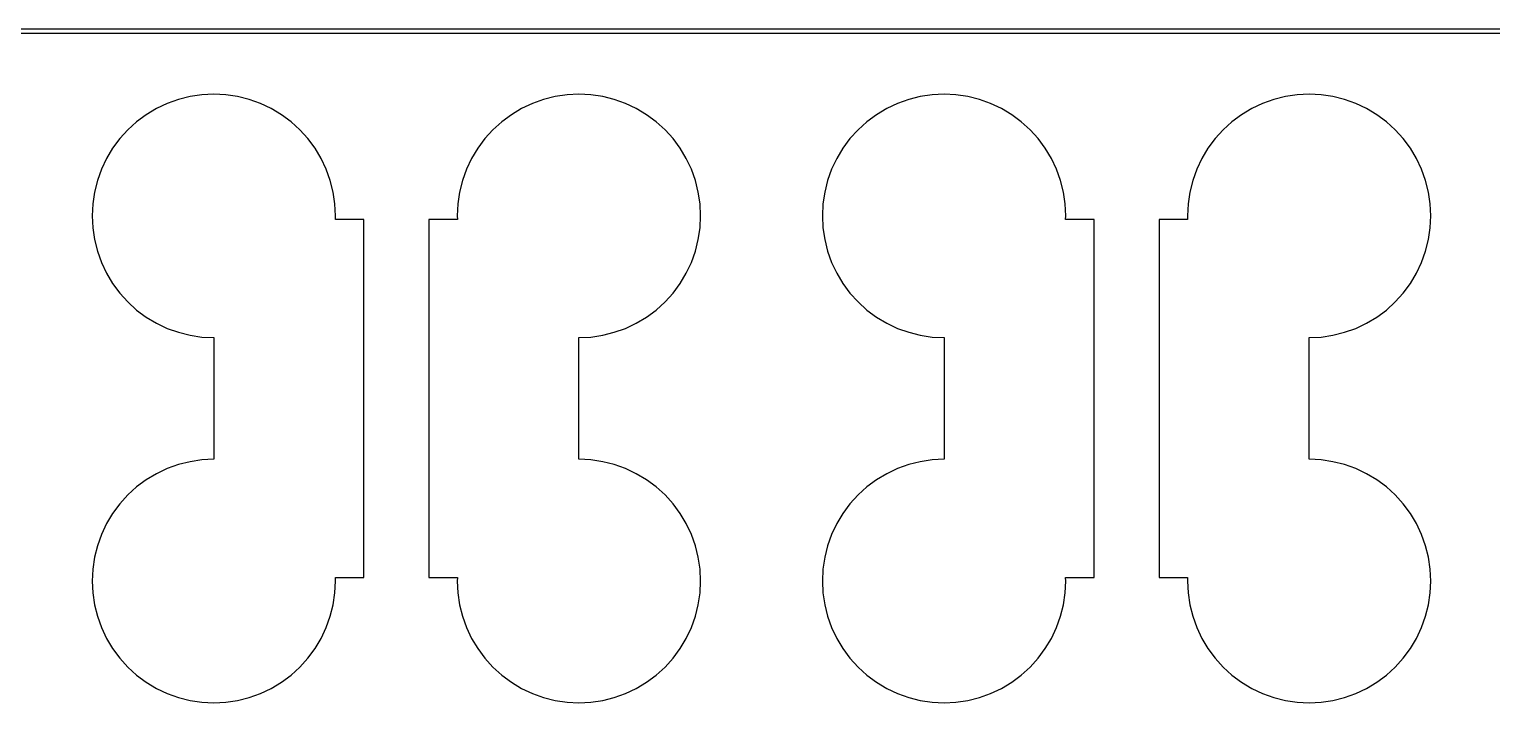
# Model space of a CAD drawing. Extents: x 0 to 72, y 0 to 108.
# Drawn here: x 17.98 to 36, y 99.75 to 108.05 of the extents above; entities that cross this region are included whole.
import ezdxf

# ---------------------------------------------------------------- set-up
doc = ezdxf.new("R2010")
doc.units = 0

msp = doc.modelspace()

# ---------------------------------------------------------------- linework, layer by layer
for p, q in [((72.05, 108.05), (-0.04999, 108.05)), ((0, 108), (72, 108)), ((20.25, 107.25), (20.103, 107.243)), ((20.397, 107.243), (20.25, 107.25)), ((24.75, 107.25), (24.603, 107.243)), ((24.897, 107.243), (24.75, 107.25)), ((29.25, 107.25), (29.103, 107.243)), ((29.397, 107.243), (29.25, 107.25)), ((33.75, 107.25), (33.603, 107.243)), ((33.897, 107.243), (33.75, 107.25)), ((19.5429, 107.073), (19.4167, 106.997)), ((19.676, 107.136), (19.5429, 107.073)), ((19.8146, 107.185), (19.676, 107.136)), ((19.9574, 107.221), (19.8146, 107.185)), ((20.103, 107.243), (19.9574, 107.221)), ((20.5426, 107.221), (20.397, 107.243)), ((20.6854, 107.185), (20.5426, 107.221)), ((20.824, 107.136), (20.6854, 107.185)), ((20.9571, 107.073), (20.824, 107.136)), ((21.0834, 106.997), (20.9571, 107.073)), ((24.0429, 107.073), (23.9166, 106.997)), ((24.176, 107.136), (24.0429, 107.073)), ((24.3146, 107.185), (24.176, 107.136)), ((24.4574, 107.221), (24.3146, 107.185)), ((24.603, 107.243), (24.4574, 107.221)), ((25.0426, 107.221), (24.897, 107.243)), ((25.1854, 107.185), (25.0426, 107.221)), ((25.324, 107.136), (25.1854, 107.185)), ((25.4571, 107.073), (25.324, 107.136)), ((25.5833, 106.997), (25.4571, 107.073)), ((28.5429, 107.073), (28.4167, 106.997)), ((28.676, 107.136), (28.5429, 107.073)), ((28.8146, 107.185), (28.676, 107.136)), ((28.9574, 107.221), (28.8146, 107.185)), ((29.103, 107.243), (28.9574, 107.221)), ((29.5426, 107.221), (29.397, 107.243)), ((29.6854, 107.185), (29.5426, 107.221)), ((29.824, 107.136), (29.6854, 107.185)), ((29.9571, 107.073), (29.824, 107.136)), ((30.0834, 106.997), (29.9571, 107.073)), ((33.0429, 107.073), (32.9166, 106.997)), ((33.176, 107.136), (33.0429, 107.073)), ((33.3146, 107.185), (33.176, 107.136)), ((33.4574, 107.221), (33.3146, 107.185)), ((33.603, 107.243), (33.4574, 107.221)), ((34.0426, 107.221), (33.897, 107.243)), ((34.1854, 107.185), (34.0426, 107.221)), ((34.324, 107.136), (34.1854, 107.185)), ((34.4571, 107.073), (34.324, 107.136)), ((34.5833, 106.997), (34.4571, 107.073)), ((19.2984, 106.91), (19.1893, 106.811)), ((19.4167, 106.997), (19.2984, 106.91)), ((21.2016, 106.91), (21.0834, 106.997)), ((21.3107, 106.811), (21.2016, 106.91)), ((23.7984, 106.91), (23.6893, 106.811)), ((23.9166, 106.997), (23.7984, 106.91)), ((25.7016, 106.91), (25.5833, 106.997)), ((25.8107, 106.811), (25.7016, 106.91)), ((28.2984, 106.91), (28.1893, 106.811)), ((28.4167, 106.997), (28.2984, 106.91)), ((30.2016, 106.91), (30.0834, 106.997)), ((30.3107, 106.811), (30.2016, 106.91)), ((32.7984, 106.91), (32.6893, 106.811)), ((32.9166, 106.997), (32.7984, 106.91)), ((34.7016, 106.91), (34.5833, 106.997)), ((34.8107, 106.811), (34.7016, 106.91)), ((19.1893, 106.811), (19.0905, 106.702)), ((21.4095, 106.702), (21.3107, 106.811)), ((23.6893, 106.811), (23.5905, 106.702)), ((25.9095, 106.702), (25.8107, 106.811)), ((28.1893, 106.811), (28.0905, 106.702)), ((30.4095, 106.702), (30.3107, 106.811)), ((32.6893, 106.811), (32.5905, 106.702)), ((34.9095, 106.702), (34.8107, 106.811)), ((19.0028, 106.583), (18.9271, 106.457)), ((19.0905, 106.702), (19.0028, 106.583)), ((21.4972, 106.583), (21.4095, 106.702)), ((21.5729, 106.457), (21.4972, 106.583)), ((23.5028, 106.583), (23.4271, 106.457)), ((23.5905, 106.702), (23.5028, 106.583)), ((25.9972, 106.583), (25.9095, 106.702)), ((26.0729, 106.457), (25.9972, 106.583)), ((28.0028, 106.583), (27.9271, 106.457)), ((28.0905, 106.702), (28.0028, 106.583)), ((30.4972, 106.583), (30.4095, 106.702)), ((30.5729, 106.457), (30.4972, 106.583)), ((32.5028, 106.583), (32.4271, 106.457)), ((32.5905, 106.702), (32.5028, 106.583)), ((34.9972, 106.583), (34.9095, 106.702)), ((35.0729, 106.457), (34.9972, 106.583)), ((18.9271, 106.457), (18.8642, 106.324)), ((21.6358, 106.324), (21.5729, 106.457)), ((23.4271, 106.457), (23.3642, 106.324)), ((26.1358, 106.324), (26.0729, 106.457)), ((27.9271, 106.457), (27.8642, 106.324)), ((30.6358, 106.324), (30.5729, 106.457)), ((32.4271, 106.457), (32.3642, 106.324)), ((35.1358, 106.324), (35.0729, 106.457)), ((18.8146, 106.185), (18.7788, 106.043)), ((18.8642, 106.324), (18.8146, 106.185)), ((21.6854, 106.185), (21.6358, 106.324)), ((21.7212, 106.043), (21.6854, 106.185)), ((23.3146, 106.185), (23.2788, 106.043)), ((23.3642, 106.324), (23.3146, 106.185)), ((26.1854, 106.185), (26.1358, 106.324)), ((26.2212, 106.043), (26.1854, 106.185)), ((27.8146, 106.185), (27.7788, 106.043)), ((27.8642, 106.324), (27.8146, 106.185)), ((30.6854, 106.185), (30.6358, 106.324)), ((30.7212, 106.043), (30.6854, 106.185)), ((32.3146, 106.185), (32.2788, 106.043)), ((32.3642, 106.324), (32.3146, 106.185)), ((35.1854, 106.185), (35.1358, 106.324)), ((35.2212, 106.043), (35.1854, 106.185)), ((18.7788, 106.043), (18.7572, 105.897)), ((21.7428, 105.897), (21.7212, 106.043)), ((23.2788, 106.043), (23.2572, 105.897)), ((26.2428, 105.897), (26.2212, 106.043)), ((27.7788, 106.043), (27.7572, 105.897)), ((30.7428, 105.897), (30.7212, 106.043)), ((32.2788, 106.043), (32.2572, 105.897)), ((35.2428, 105.897), (35.2212, 106.043)), ((18.7572, 105.897), (18.75, 105.75)), ((21.75, 105.75), (21.7428, 105.897)), ((23.2572, 105.897), (23.25, 105.75)), ((26.25, 105.75), (26.2428, 105.897)), ((27.7572, 105.897), (27.75, 105.75)), ((30.75, 105.75), (30.7428, 105.897)), ((32.2572, 105.897), (32.25, 105.75)), ((35.25, 105.75), (35.2428, 105.897)), ((18.75, 105.75), (18.7572, 105.603)), ((21.7478, 105.705), (21.75, 105.75)), ((22.1, 105.705), (21.7478, 105.705)), ((22.1, 101.295), (22.1, 105.705)), ((23.2522, 105.705), (22.9, 105.705)), ((22.9, 105.705), (22.9, 101.295)), ((23.25, 105.75), (23.2522, 105.705)), ((26.2428, 105.603), (26.25, 105.75)), ((27.75, 105.75), (27.7572, 105.603)), ((30.7478, 105.705), (30.75, 105.75)), ((31.1, 105.705), (30.7478, 105.705)), ((31.1, 101.295), (31.1, 105.705)), ((32.2522, 105.705), (31.9, 105.705)), ((31.9, 105.705), (31.9, 101.295)), ((32.25, 105.75), (32.2522, 105.705)), ((35.2428, 105.603), (35.25, 105.75)), ((18.7572, 105.603), (18.7788, 105.457)), ((18.7788, 105.457), (18.8146, 105.315)), ((26.1854, 105.315), (26.2212, 105.457)), ((26.2212, 105.457), (26.2428, 105.603)), ((27.7572, 105.603), (27.7788, 105.457)), ((27.7788, 105.457), (27.8146, 105.315)), ((35.1854, 105.315), (35.2212, 105.457)), ((35.2212, 105.457), (35.2428, 105.603)), ((18.8146, 105.315), (18.8642, 105.176)), ((26.1358, 105.176), (26.1854, 105.315)), ((27.8146, 105.315), (27.8642, 105.176)), ((35.1358, 105.176), (35.1854, 105.315)), ((18.8642, 105.176), (18.9271, 105.043)), ((26.0729, 105.043), (26.1358, 105.176)), ((27.8642, 105.176), (27.9271, 105.043)), ((35.0729, 105.043), (35.1358, 105.176)), ((18.9271, 105.043), (19.0028, 104.917)), ((19.0028, 104.917), (19.0905, 104.798)), ((25.9095, 104.798), (25.9972, 104.917)), ((25.9972, 104.917), (26.0729, 105.043)), ((27.9271, 105.043), (28.0028, 104.917)), ((28.0028, 104.917), (28.0905, 104.798)), ((34.9095, 104.798), (34.9972, 104.917)), ((34.9972, 104.917), (35.0729, 105.043)), ((19.0905, 104.798), (19.1893, 104.689)), ((25.8107, 104.689), (25.9095, 104.798)), ((28.0905, 104.798), (28.1893, 104.689)), ((34.8107, 104.689), (34.9095, 104.798)), ((19.1893, 104.689), (19.2984, 104.59)), ((19.2984, 104.59), (19.4167, 104.503)), ((25.5833, 104.503), (25.7016, 104.59)), ((25.7016, 104.59), (25.8107, 104.689)), ((28.1893, 104.689), (28.2984, 104.59)), ((28.2984, 104.59), (28.4167, 104.503)), ((34.5833, 104.503), (34.7016, 104.59)), ((34.7016, 104.59), (34.8107, 104.689)), ((19.4167, 104.503), (19.5429, 104.427)), ((19.5429, 104.427), (19.676, 104.364)), ((25.324, 104.364), (25.4571, 104.427)), ((25.4571, 104.427), (25.5833, 104.503)), ((28.4167, 104.503), (28.5429, 104.427)), ((28.5429, 104.427), (28.676, 104.364)), ((34.324, 104.364), (34.4571, 104.427)), ((34.4571, 104.427), (34.5833, 104.503)), ((19.676, 104.364), (19.8146, 104.315)), ((19.8146, 104.315), (19.9574, 104.279)), ((19.9574, 104.279), (20.103, 104.257)), ((20.103, 104.257), (20.25, 104.25)), ((20.25, 104.25), (20.25, 102.75)), ((24.75, 104.25), (24.897, 104.257)), ((24.75, 102.75), (24.75, 104.25)), ((24.897, 104.257), (25.0426, 104.279)), ((25.0426, 104.279), (25.1854, 104.315)), ((25.1854, 104.315), (25.324, 104.364)), ((28.676, 104.364), (28.8146, 104.315)), ((28.8146, 104.315), (28.9574, 104.279)), ((28.9574, 104.279), (29.103, 104.257)), ((29.103, 104.257), (29.25, 104.25)), ((29.25, 104.25), (29.25, 102.75)), ((33.75, 104.25), (33.897, 104.257)), ((33.75, 102.75), (33.75, 104.25)), ((33.897, 104.257), (34.0426, 104.279)), ((34.0426, 104.279), (34.1854, 104.315)), ((34.1854, 104.315), (34.324, 104.364)), ((20.103, 102.743), (19.9574, 102.721)), ((20.25, 102.75), (20.103, 102.743)), ((24.897, 102.743), (24.75, 102.75)), ((25.0426, 102.721), (24.897, 102.743)), ((29.103, 102.743), (28.9574, 102.721)), ((29.25, 102.75), (29.103, 102.743)), ((33.897, 102.743), (33.75, 102.75)), ((34.0426, 102.721), (33.897, 102.743)), ((19.5429, 102.573), (19.4167, 102.497)), ((19.676, 102.636), (19.5429, 102.573)), ((19.8146, 102.685), (19.676, 102.636)), ((19.9574, 102.721), (19.8146, 102.685)), ((25.1854, 102.685), (25.0426, 102.721)), ((25.324, 102.636), (25.1854, 102.685)), ((25.4571, 102.573), (25.324, 102.636)), ((25.5833, 102.497), (25.4571, 102.573)), ((28.5429, 102.573), (28.4167, 102.497)), ((28.676, 102.636), (28.5429, 102.573)), ((28.8146, 102.685), (28.676, 102.636)), ((28.9574, 102.721), (28.8146, 102.685)), ((34.1854, 102.685), (34.0426, 102.721)), ((34.324, 102.636), (34.1854, 102.685)), ((34.4571, 102.573), (34.324, 102.636)), ((34.5833, 102.497), (34.4571, 102.573)), ((19.2984, 102.41), (19.1893, 102.311)), ((19.4167, 102.497), (19.2984, 102.41)), ((25.7016, 102.41), (25.5833, 102.497)), ((25.8107, 102.311), (25.7016, 102.41)), ((28.2984, 102.41), (28.1893, 102.311)), ((28.4167, 102.497), (28.2984, 102.41)), ((34.7016, 102.41), (34.5833, 102.497)), ((34.8107, 102.311), (34.7016, 102.41)), ((19.0905, 102.202), (19.0028, 102.083)), ((19.1893, 102.311), (19.0905, 102.202)), ((25.9095, 102.202), (25.8107, 102.311)), ((25.9972, 102.083), (25.9095, 102.202)), ((28.0905, 102.202), (28.0028, 102.083)), ((28.1893, 102.311), (28.0905, 102.202)), ((34.9095, 102.202), (34.8107, 102.311)), ((34.9972, 102.083), (34.9095, 102.202)), ((19.0028, 102.083), (18.9271, 101.957)), ((26.0729, 101.957), (25.9972, 102.083)), ((28.0028, 102.083), (27.9271, 101.957)), ((35.0729, 101.957), (34.9972, 102.083)), ((18.9271, 101.957), (18.8642, 101.824)), ((26.1358, 101.824), (26.0729, 101.957)), ((27.9271, 101.957), (27.8642, 101.824)), ((35.1358, 101.824), (35.0729, 101.957)), ((18.8146, 101.685), (18.7788, 101.543)), ((18.8642, 101.824), (18.8146, 101.685)), ((26.1854, 101.685), (26.1358, 101.824)), ((26.2212, 101.543), (26.1854, 101.685)), ((27.8146, 101.685), (27.7788, 101.543)), ((27.8642, 101.824), (27.8146, 101.685)), ((35.1854, 101.685), (35.1358, 101.824)), ((35.2212, 101.543), (35.1854, 101.685)), ((18.7788, 101.543), (18.7572, 101.397)), ((26.2428, 101.397), (26.2212, 101.543)), ((27.7788, 101.543), (27.7572, 101.397)), ((35.2428, 101.397), (35.2212, 101.543)), ((18.7572, 101.397), (18.75, 101.25)), ((26.25, 101.25), (26.2428, 101.397)), ((27.7572, 101.397), (27.75, 101.25)), ((35.25, 101.25), (35.2428, 101.397)), ((18.75, 101.25), (18.7572, 101.103)), ((21.7428, 101.103), (21.75, 101.25)), ((21.75, 101.25), (21.7478, 101.295)), ((21.7478, 101.295), (22.1, 101.295)), ((22.9, 101.295), (23.2522, 101.295)), ((23.2522, 101.295), (23.25, 101.25)), ((23.25, 101.25), (23.2572, 101.103)), ((26.2428, 101.103), (26.25, 101.25)), ((27.75, 101.25), (27.7572, 101.103)), ((30.7428, 101.103), (30.75, 101.25)), ((30.75, 101.25), (30.7478, 101.295)), ((30.7478, 101.295), (31.1, 101.295)), ((31.9, 101.295), (32.2522, 101.295)), ((32.2522, 101.295), (32.25, 101.25)), ((32.25, 101.25), (32.2572, 101.103)), ((35.2428, 101.103), (35.25, 101.25)), ((18.7572, 101.103), (18.7788, 100.957)), ((18.7788, 100.957), (18.8146, 100.815)), ((21.6854, 100.815), (21.7212, 100.957)), ((21.7212, 100.957), (21.7428, 101.103)), ((23.2572, 101.103), (23.2788, 100.957)), ((23.2788, 100.957), (23.3146, 100.815)), ((26.1854, 100.815), (26.2212, 100.957)), ((26.2212, 100.957), (26.2428, 101.103)), ((27.7572, 101.103), (27.7788, 100.957)), ((27.7788, 100.957), (27.8146, 100.815)), ((30.6854, 100.815), (30.7212, 100.957)), ((30.7212, 100.957), (30.7428, 101.103)), ((32.2572, 101.103), (32.2788, 100.957)), ((32.2788, 100.957), (32.3146, 100.815)), ((35.1854, 100.815), (35.2212, 100.957)), ((35.2212, 100.957), (35.2428, 101.103)), ((18.8146, 100.815), (18.8642, 100.676)), ((21.6358, 100.676), (21.6854, 100.815)), ((23.3146, 100.815), (23.3642, 100.676)), ((26.1358, 100.676), (26.1854, 100.815)), ((27.8146, 100.815), (27.8642, 100.676)), ((30.6358, 100.676), (30.6854, 100.815)), ((32.3146, 100.815), (32.3642, 100.676)), ((35.1358, 100.676), (35.1854, 100.815)), ((18.8642, 100.676), (18.9271, 100.543)), ((21.5729, 100.543), (21.6358, 100.676)), ((23.3642, 100.676), (23.4271, 100.543)), ((26.0729, 100.543), (26.1358, 100.676)), ((27.8642, 100.676), (27.9271, 100.543)), ((30.5729, 100.543), (30.6358, 100.676)), ((32.3642, 100.676), (32.4271, 100.543)), ((35.0729, 100.543), (35.1358, 100.676)), ((18.9271, 100.543), (19.0028, 100.417)), ((19.0028, 100.417), (19.0905, 100.298)), ((21.4095, 100.298), (21.4972, 100.417)), ((21.4972, 100.417), (21.5729, 100.543)), ((23.4271, 100.543), (23.5028, 100.417)), ((23.5028, 100.417), (23.5905, 100.298)), ((25.9095, 100.298), (25.9972, 100.417)), ((25.9972, 100.417), (26.0729, 100.543)), ((27.9271, 100.543), (28.0028, 100.417)), ((28.0028, 100.417), (28.0905, 100.298)), ((30.4095, 100.298), (30.4972, 100.417)), ((30.4972, 100.417), (30.5729, 100.543)), ((32.4271, 100.543), (32.5028, 100.417)), ((32.5028, 100.417), (32.5905, 100.298)), ((34.9095, 100.298), (34.9972, 100.417)), ((34.9972, 100.417), (35.0729, 100.543)), ((19.0905, 100.298), (19.1893, 100.189)), ((21.3107, 100.189), (21.4095, 100.298)), ((23.5905, 100.298), (23.6893, 100.189)), ((25.8107, 100.189), (25.9095, 100.298)), ((28.0905, 100.298), (28.1893, 100.189)), ((30.3107, 100.189), (30.4095, 100.298)), ((32.5905, 100.298), (32.6893, 100.189)), ((34.8107, 100.189), (34.9095, 100.298)), ((19.1893, 100.189), (19.2984, 100.09)), ((19.2984, 100.09), (19.4167, 100.003)), ((21.0834, 100.003), (21.2016, 100.09)), ((21.2016, 100.09), (21.3107, 100.189)), ((23.6893, 100.189), (23.7984, 100.09)), ((23.7984, 100.09), (23.9166, 100.003)), ((25.5833, 100.003), (25.7016, 100.09)), ((25.7016, 100.09), (25.8107, 100.189)), ((28.1893, 100.189), (28.2984, 100.09)), ((28.2984, 100.09), (28.4167, 100.003)), ((30.0834, 100.003), (30.2016, 100.09)), ((30.2016, 100.09), (30.3107, 100.189)), ((32.6893, 100.189), (32.7984, 100.09)), ((32.7984, 100.09), (32.9166, 100.003)), ((34.5833, 100.003), (34.7016, 100.09)), ((34.7016, 100.09), (34.8107, 100.189)), ((19.4167, 100.003), (19.5429, 99.9271)), ((19.5429, 99.9271), (19.676, 99.8642)), ((19.676, 99.8642), (19.8146, 99.8146)), ((20.6854, 99.8146), (20.824, 99.8642)), ((20.824, 99.8642), (20.9571, 99.9271)), ((20.9571, 99.9271), (21.0834, 100.003)), ((23.9166, 100.003), (24.0429, 99.9271)), ((24.0429, 99.9271), (24.176, 99.8642)), ((24.176, 99.8642), (24.3146, 99.8146)), ((25.1854, 99.8146), (25.324, 99.8642)), ((25.324, 99.8642), (25.4571, 99.9271)), ((25.4571, 99.9271), (25.5833, 100.003)), ((28.4167, 100.003), (28.5429, 99.9271)), ((28.5429, 99.9271), (28.676, 99.8642)), ((28.676, 99.8642), (28.8146, 99.8146)), ((29.6854, 99.8146), (29.824, 99.8642)), ((29.824, 99.8642), (29.9571, 99.9271)), ((29.9571, 99.9271), (30.0834, 100.003)), ((32.9166, 100.003), (33.0429, 99.9271)), ((33.0429, 99.9271), (33.176, 99.8642)), ((33.176, 99.8642), (33.3146, 99.8146)), ((34.1854, 99.8146), (34.324, 99.8642)), ((34.324, 99.8642), (34.4571, 99.9271)), ((34.4571, 99.9271), (34.5833, 100.003)), ((19.8146, 99.8146), (19.9574, 99.7788)), ((19.9574, 99.7788), (20.103, 99.7572)), ((20.103, 99.7572), (20.25, 99.75)), ((20.25, 99.75), (20.397, 99.7572)), ((20.397, 99.7572), (20.5426, 99.7788)), ((20.5426, 99.7788), (20.6854, 99.8146)), ((24.3146, 99.8146), (24.4574, 99.7788)), ((24.4574, 99.7788), (24.603, 99.7572)), ((24.603, 99.7572), (24.75, 99.75)), ((24.75, 99.75), (24.897, 99.7572)), ((24.897, 99.7572), (25.0426, 99.7788)), ((25.0426, 99.7788), (25.1854, 99.8146)), ((28.8146, 99.8146), (28.9574, 99.7788)), ((28.9574, 99.7788), (29.103, 99.7572)), ((29.103, 99.7572), (29.25, 99.75)), ((29.25, 99.75), (29.397, 99.7572)), ((29.397, 99.7572), (29.5426, 99.7788)), ((29.5426, 99.7788), (29.6854, 99.8146)), ((33.3146, 99.8146), (33.4574, 99.7788)), ((33.4574, 99.7788), (33.603, 99.7572)), ((33.603, 99.7572), (33.75, 99.75)), ((33.75, 99.75), (33.897, 99.7572)), ((33.897, 99.7572), (34.0426, 99.7788)), ((34.0426, 99.7788), (34.1854, 99.8146))]:
    msp.add_line(p, q)

doc.saveas('drawing.dxf')
